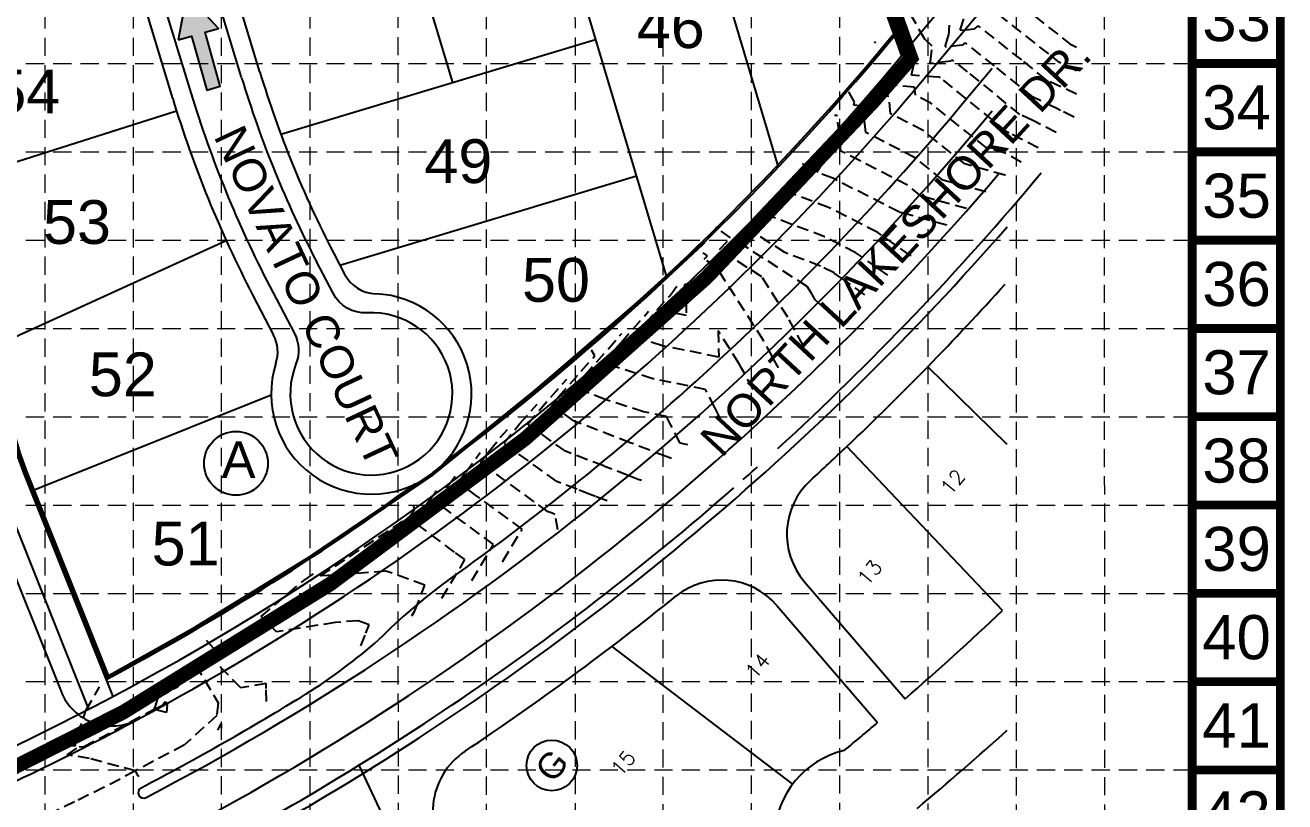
# Model space of a CAD drawing. Header units: feet. Extents: x 4586 to 6528, y 2127 to 5231.
# Drawn here: x 5836 to 6528, y 3178 to 3603 of the extents above; entities that cross this region are included whole.
import ezdxf
from ezdxf.enums import TextEntityAlignment as Align

# ---------------------------------------------------------------- set-up
doc = ezdxf.new("R2010")
doc.units = ezdxf.units.FT
doc.header["$LTSCALE"] = 80
doc.header["$MEASUREMENT"] = 0
for name, pattern in [('HIDDEN', [0.375, 0.25, -0.125]), ('PHANTOM2', [1.25, 0.625, -0.125, 0.125, -0.125, 0.125, -0.125]), ('TIGHT', [0.12, 0.08, -0.04])]:
    doc.linetypes.add(name, pattern=pattern)
doc.layers.get('0').update_dxf_attribs({"linetype": 'CONTINUOUS'})
for name, color, linetype in [('BASE', 7, 'CONTINUOUS'), ('BLOCK', 8, 'CONTINUOUS'), ('CONT-MJR', 9, 'TIGHT'), ('CONT-MNR', 8, 'TIGHT'), ('FLOW ARROWS', 250, 'CONTINUOUS'), ('GRID', 254, 'HIDDEN'), ('LIMITS OF DISTURBANCE', 1, 'HIDDEN'), ('LOTNUMS', 8, 'CONTINUOUS'), ('LOTS', 8, 'CONTINUOUS'), ('P-PAV', 8, 'CONTINUOUS'), ('P-RW', 161, 'TIGHT'), ('PH2', 8, 'CONTINUOUS'), ('PROPERTY', 7, 'PHANTOM2'), ('ROAD-LINE', 60, 'CONTINUOUS'), ('ROW', 60, 'CONTINUOUS'), ('STREETS', 9, 'CONTINUOUS')]:
    doc.layers.add(name, color=color, linetype=linetype)
doc.layers.get('0').freeze()
doc.styles.add('H350', font='helv.shx', dxfattribs={"height": 14})
doc.styles.add('L80', font='simplex', dxfattribs={"height": 8})
doc.styles.get("Standard").update_dxf_attribs({"font": 'ARIAL.TTF', "height": 6.4})

# ---------------------------------------------------------------- blocks, each defined once
blk = doc.blocks.new('arrow')
blk.add_lwpolyline([(-67.01, -25.36), (-59.33, -25.42), (-59.57, -56.14), (-51.89, -56.2), (-51.65, -25.48), (-43.97, -25.54), (-55.3, -2.41), (-67.01, -25.36)], close=True)
at = {"color": 254}
for points in [[(-43.97, -25.54), (-67.01, -25.36), (-55.3, -2.41), (-67.01, -25.36)], [(-59.57, -56.14), (-51.89, -56.2), (-59.33, -25.42), (-51.65, -25.48)]]:
    blk.add_solid(points, dxfattribs=at)

msp = doc.modelspace()

# ---------------------------------------------------------------- linework, layer by layer
at = {"layer": 'BASE', "const_width": 4.84}
for points in [[(6525.11, 2129.65), (6525.11, 5228.91), (4588.08, 5228.91), (4588.08, 2129.65)], [(6476.69, 2178.08), (6476.69, 5180.48), (4636.51, 5180.48), (4636.51, 2178.08)]]:
    msp.add_lwpolyline(points, close=True, dxfattribs=at)
for points in [[(6525.11, 3582.43), (6476.69, 3582.43)], [(6525.11, 3534), (6476.69, 3534)], [(6525.11, 3485.58), (6476.69, 3485.58)], [(6525.11, 3437.15), (6476.69, 3437.15)], [(6525.11, 3388.73), (6476.69, 3388.73)], [(6525.11, 3340.3), (6476.69, 3340.3)], [(6525.11, 3291.87), (6476.69, 3291.87)], [(6525.11, 3243.45), (6476.69, 3243.45)], [(6525.11, 3195.02), (6476.69, 3195.02)]]:
    msp.add_lwpolyline(points, dxfattribs=at)
at = {"layer": 'BLOCK', "color": 7}
msp.add_circle((5951.85, 3363.16), 17.5, dxfattribs=at)
at = {"layer": 'CONT-MJR', "color": 35}
for points, elevation in [([(6343.05, 3597.86), (6343.57, 3603.45)], 515), ([(6341.94, 3591.51), (6341.06, 3591.63)], 515), ([(6291.33, 3561.32), (6287.15, 3569.17)], 520), ([(6339.91, 3518.55), (6324.72, 3530.76)], 520), ([(6363.52, 3512.01), (6354.64, 3514.47)], 520), ([(6253.18, 3478.75), (6234.09, 3491.06)], 525), ([(6272.71, 3471.39), (6253.18, 3478.75)], 525), ([(6285.33, 3463.96), (6280.23, 3467.56)], 525), ([(6297.03, 3455.68), (6285.33, 3463.96)], 525), ([(6163.3, 3429.51), (6178.36, 3446.57)], 530), ([(6217.5, 3388.28), (6214.69, 3393.75)], 530), ([(6115.57, 3342.14), (6089.2, 3361.29)], 535), ([(6124.52, 3336.13), (6123.16, 3336.65)], 535), ([(6125.75, 3335.66), (6125.39, 3335.8)], 535), ([(6128.56, 3326.7), (6126.97, 3335.18)], 535), ([(5974.14, 3270.78), (5965.72, 3279.27)], 540), ([(6023.14, 3269.98), (6024.99, 3274.7)], 540), ([(6020.42, 3263.06), (6023.14, 3269.98)], 540)]:
    msp.add_lwpolyline(points, dxfattribs=dict(at, elevation=elevation))
at = {"layer": 'CONT-MJR', "color": 35, "extrusion": (0.952294, -0.305184, 0), "elevation": 4942.44}
msp.add_lwpolyline([(5355.47, 515), (5362.01, 515)], dxfattribs=at)
at = {"layer": 'CONT-MJR', "color": 35, "extrusion": (0.123786, -0.992309, 0), "elevation": -2778.84}
msp.add_lwpolyline([(6746.34, 515), (6737.74, 515)], dxfattribs=at)
at = {"layer": 'CONT-MJR', "color": 35, "extrusion": (0.59897, -0.800772, 0), "elevation": 926.91}
msp.add_lwpolyline([(7239.19, 515), (7237.12, 515)], dxfattribs=at)
at = {"layer": 'CONT-MJR', "color": 35, "extrusion": (-0.616591, -0.787284, 0), "elevation": -6746.01}
msp.add_lwpolyline([(2805.53, 515), (2785.01, 515)], dxfattribs=at)
at = {"layer": 'CONT-MJR', "color": 35, "extrusion": (-0.630608, -0.776102, 0), "elevation": -6795.23}
msp.add_lwpolyline([(2711.31, 515), (2684.13, 515)], dxfattribs=at)
at = {"layer": 'CONT-MJR', "color": 35, "extrusion": (0.975401, -0.22044, 0), "elevation": 5351.51}
msp.add_lwpolyline([(4858.73, 520), (4860.58, 520)], dxfattribs=at)
at = {"layer": 'CONT-MJR', "color": 35, "extrusion": (-0.430468, -0.902606, 0), "elevation": -5967.33}
msp.add_lwpolyline([(4247.25, 515), (4232.89, 515)], dxfattribs=at)
at = {"layer": 'CONT-MJR', "color": 35, "extrusion": (-0.084579, -0.996417, 0), "elevation": -4078.85}
msp.add_lwpolyline([(5972.43, 520), (5967.32, 520)], dxfattribs=at)
at = {"layer": 'CONT-MJR', "color": 35, "extrusion": (0.994676, 0.103053, 0), "elevation": 6629.27}
msp.add_lwpolyline([(2876.77, 520), (2891.32, 520)], dxfattribs=at)
at = {"layer": 'CONT-MJR', "color": 35, "extrusion": (-0.455145, -0.890417, 0), "elevation": -6081.95}
for points in [[(4083.8, 515), (4081.42, 515)], [(4092.11, 515), (4083.8, 515)]]:
    msp.add_lwpolyline(points, dxfattribs=at)
at = {"layer": 'CONT-MJR', "color": 35, "extrusion": (0.453999, 0.891002, 0), "elevation": 6017.33}
msp.add_lwpolyline([(-4032.38, 520), (-4001.85, 520)], dxfattribs=at)
at = {"layer": 'CONT-MJR', "color": 35, "extrusion": (0.266992, 0.963699, 0), "elevation": 5083.53}
msp.add_lwpolyline([(-5185.62, 520), (-5170.34, 520)], dxfattribs=at)
at = {"layer": 'CONT-MJR', "color": 35, "extrusion": (0.782625, -0.622493, 0), "elevation": 2706.31}
msp.add_lwpolyline([(6618.65, 525), (6632.14, 525)], dxfattribs=at)
at = {"layer": 'CONT-MJR', "color": 35, "extrusion": (0.724235, -0.689553, 0), "elevation": 2107.67}
msp.add_lwpolyline([(6827.09, 525), (6832.89, 525)], dxfattribs=at)
at = {"layer": 'CONT-MJR', "color": 35, "extrusion": (-0.453262, -0.891378, 0), "elevation": -5937.5}
msp.add_lwpolyline([(4026.34, 525), (4017.91, 525)], dxfattribs=at)
at = {"layer": 'CONT-MJR', "color": 35, "extrusion": (0.751104, -0.660184, 0), "elevation": 2365.17}
msp.add_lwpolyline([(6629.92, 530), (6644.83, 530)], dxfattribs=at)
at = {"layer": 'CONT-MJR', "color": 35, "extrusion": (-0.305762, -0.952108, 0), "elevation": -5136.09}
msp.add_lwpolyline([(4842.21, 530), (4813.57, 530)], dxfattribs=at)
at = {"layer": 'CONT-MJR', "color": 35, "extrusion": (-0.19763, -0.980277, 0), "elevation": -4563.8}
msp.add_lwpolyline([(5414.4, 530), (5384.99, 530)], dxfattribs=at)
at = {"layer": 'CONT-MJR', "color": 35, "extrusion": (0.889546, 0.456846, 0), "elevation": 7078.67}
msp.add_lwpolyline([(179.74, 530), (190.97, 530)], dxfattribs=at)
at = {"layer": 'CONT-MJR', "color": 35, "extrusion": (0.746805, -0.665043, 0), "elevation": 2307.12}
msp.add_lwpolyline([(6576.96, 535), (6582.91, 535)], dxfattribs=at)
at = {"layer": 'CONT-MJR', "color": 35, "extrusion": (0.773729, -0.633517, 0), "elevation": 2577.75}
msp.add_lwpolyline([(6466.24, 535), (6475.68, 535)], dxfattribs=at)
at = {"layer": 'CONT-MJR', "color": 35, "extrusion": (0.805106, -0.593132, 0), "elevation": 2904.96}
msp.add_lwpolyline([(6320.05, 535), (6326, 535)], dxfattribs=at)
at = {"layer": 'CONT-MJR', "color": 35, "extrusion": (0.803314, -0.595556, 0), "elevation": 2885.89}
msp.add_lwpolyline([(6326.63, 535), (6328.78, 535)], dxfattribs=at)
at = {"layer": 'CONT-MJR', "color": 35, "extrusion": (-0.59499, -0.803733, 0), "elevation": -6324.59}
msp.add_lwpolyline([(2894.16, 535), (2890.35, 535)], dxfattribs=at)
at = {"layer": 'CONT-MJR', "color": 35, "extrusion": (0.585506, 0.810668, 0), "elevation": 6290.07}
msp.add_lwpolyline([(-3010.21, 535), (-3000.85, 535)], dxfattribs=at)
at = {"layer": 'CONT-MJR', "color": 35, "extrusion": (-0.361171, -0.9325, 0), "elevation": -5322.94}
for points in [[(4507.13, 535), (4506.2, 535)], [(4508.82, 535), (4507.52, 535)]]:
    msp.add_lwpolyline(points, dxfattribs=at)
at = {"layer": 'CONT-MJR', "color": 35, "extrusion": (-0.644718, 0.764421, 0), "elevation": -1339.47}
msp.add_lwpolyline([(-6674.53, 540), (-6705.11, 540)], dxfattribs=at)
at = {"layer": 'CONT-MJR', "color": 35, "extrusion": (-0.555673, 0.831401, 0), "elevation": -585.2}
msp.add_lwpolyline([(-6812.51, 540), (-6820.63, 540)], dxfattribs=at)
at = {"layer": 'CONT-MJR', "color": 35, "extrusion": (0.156896, -0.987615, 0), "elevation": -2292.96}
msp.add_lwpolyline([(6445.82, 540), (6413.32, 540)], dxfattribs=at)
at = {"layer": 'CONT-MJR', "color": 35, "extrusion": (0.075858, -0.997119, 0), "elevation": -2810.82}
msp.add_lwpolyline([(6250.23, 540), (6237.43, 540)], dxfattribs=at)
at = {"layer": 'CONT-MJR', "color": 35, "extrusion": (-0.338179, -0.941082, 0), "elevation": -5119.28}
msp.add_lwpolyline([(4562.57, 540), (4556.21, 540)], dxfattribs=at)
at = {"layer": 'CONT-MJR', "color": 35, "extrusion": (0.468446, -0.883492, 0), "elevation": -85.03}
msp.add_lwpolyline([(6731.15, 540), (6736.12, 540)], dxfattribs=at)
at = {"layer": 'CONT-MJR', "color": 35, "extrusion": (0.770015, -0.638025, 0), "elevation": 2490.71}
msp.add_lwpolyline([(6259.31, 540), (6261.8, 540)], dxfattribs=at)
at = {"layer": 'CONT-MJR', "color": 35, "extrusion": (0.857227, 0.514938, 0), "elevation": 6733.41}
msp.add_lwpolyline([(-273.84, 540), (-275.96, 540)], dxfattribs=at)
at = {"layer": 'CONT-MJR', "color": 35, "extrusion": (0.994079, -0.108655, 0), "elevation": 5528.11}
msp.add_lwpolyline([(3854.21, 540), (3850.03, 540)], dxfattribs=at)
at = {"layer": 'CONT-MJR', "color": 35, "extrusion": (-0.266261, -0.963901, 0), "elevation": -4684.59}
msp.add_lwpolyline([(4836.66, 540), (4834.27, 540)], dxfattribs=at)
at = {"layer": 'CONT-MJR', "color": 35, "extrusion": (-0.243345, -0.96994, 0), "elevation": -4568.66}
msp.add_lwpolyline([(4950.77, 540), (4946.31, 540)], dxfattribs=at)
at = {"layer": 'CONT-MNR', "color": 35, "extrusion": (-0.616628, -0.787254, 0), "elevation": -6781.24}
msp.add_lwpolyline([(2831.54, 512), (2786.04, 512)], dxfattribs=at)
at = {"layer": 'CONT-MNR', "color": 35, "extrusion": (0.869119, 0.494603, 0), "elevation": 7279.91}
msp.add_lwpolyline([(-5.62, 516), (15.95, 516)], dxfattribs=at)
at = {"layer": 'CONT-MNR', "color": 35}
for points, elevation in [([(6349.34, 3600.82), (6352.97, 3612.14)], 514), ([(6320.23, 3588.69), (6311.09, 3604.74)], 517), ([(6359.26, 3603.16), (6356.8, 3601.33)], 514), ([(6333.92, 3591.99), (6329.88, 3595.79)], 516), ([(6356.8, 3601.33), (6350.95, 3600.6)], 514), ([(6345, 3584.46), (6344.14, 3583.82)], 516), ([(6353.41, 3577.88), (6345, 3584.46)], 516), ([(6396.62, 3573.5), (6383.15, 3584.45)], 514), ([(6403.87, 3582.98), (6398.02, 3587.73)], 513), ([(6413.28, 3578.49), (6403.87, 3582.98)], 513), ([(6338.54, 3574.59), (6337.88, 3575.11)], 517), ([(6374.89, 3545.06), (6338.54, 3574.59)], 517), ([(6301.52, 3565.05), (6302.21, 3568.11)], 519), ([(6413.28, 3565.56), (6396.62, 3573.5)], 514), ([(6311.16, 3554.81), (6310.17, 3564.31)], 519), ([(6363.83, 3536.14), (6333.33, 3560.65)], 518), ([(6329.03, 3545.7), (6311.16, 3554.81)], 519), ([(6351.87, 3527.35), (6329.03, 3545.7)], 519), ([(6276.9, 3532.46), (6277.62, 3533.36)], 522), ([(6374, 3533.32), (6363.83, 3536.14)], 518), ([(6270.63, 3522.84), (6276.9, 3532.46)], 522), ([(6374.03, 3521.21), (6351.87, 3527.35)], 519), ([(6261.14, 3516.51), (6267.24, 3524.18)], 523), ([(6374.28, 3521.14), (6374.03, 3521.21)], 519), ([(6327.95, 3509.76), (6320.42, 3515.81)], 521), ([(6277.17, 3503.49), (6257.49, 3510.91)], 523), ([(6274.94, 3487.44), (6244.34, 3498.98)], 524), ([(6316.29, 3500.72), (6315.99, 3500.93)], 522), ([(6317.42, 3500.58), (6316.29, 3500.72)], 522), ([(6223.36, 3486.77), (6215.29, 3492.62)], 527), ([(6303.82, 3470.43), (6292.15, 3478.69)], 524), ([(6208.91, 3475.07), (6210.65, 3476.9)], 528), ([(6322.4, 3477.17), (6321.83, 3477.24)], 523), ([(6198.72, 3461.75), (6199.07, 3444.18)], 528), ([(6268, 3456.08), (6265.4, 3460.12)], 526), ([(6170.24, 3432.7), (6189.95, 3455.13)], 529), ([(6263.2, 3427.79), (6254.68, 3443.33)], 527), ([(6246.27, 3421.62), (6241.36, 3430.58)], 528), ([(6141.3, 3413.65), (6148.84, 3422.2)], 532), ([(6118.21, 3392.23), (6133.47, 3409.37)], 533), ([(6128.84, 3399.66), (6141.3, 3413.65)], 532), ([(6138.34, 3405.69), (6139.48, 3407.09)], 531), ([(6107.57, 3384.81), (6117.18, 3395.59)], 534), ([(6132.66, 3369.79), (6112.03, 3384.69)], 533), ([(6195.67, 3374.23), (6190.38, 3384.53)], 531), ([(6199.8, 3373.28), (6195.67, 3374.23)], 531), ([(6153.69, 3361.72), (6132.66, 3369.79)], 533), ([(6190.9, 3365.74), (6187.94, 3366.89)], 532), ([(6068.31, 3351.04), (6073.9, 3358.63)], 537), ([(6073.87, 3352.77), (6077.87, 3358.16)], 536), ([(6172.65, 3354.37), (6167.09, 3356.52)], 533), ([(6174.42, 3353.68), (6172.65, 3354.37)], 533), ([(6061.59, 3341.98), (6068.31, 3351.04)], 537), ([(6083.41, 3345.7), (6073.87, 3352.77)], 536), ([(6146.24, 3346.16), (6139.1, 3348.92)], 534), ([(6108.97, 3327.13), (6083.41, 3345.7)], 536), ([(5998.23, 3301.33), (6047.03, 3333.86)], 539), ([(6064.9, 3289.24), (6075.03, 3306.13)], 538), ([(6075.03, 3306.13), (6077.56, 3310.36)], 538), ([(6034.17, 3304.06), (5998.23, 3301.33)], 539), ([(6055.58, 3296.37), (6034.17, 3304.06)], 539), ([(6050.02, 3282.23), (6055.58, 3296.37)], 539), ([(5939.87, 3261.53), (5935.67, 3265.94)], 541), ([(5929.62, 3252.6), (5942.08, 3231.86)], 541), ([(5907.01, 3228.32), (5907.64, 3230.09)], 541), ([(5942.08, 3231.86), (5941.31, 3224.88)], 541), ([(5868.25, 3207.77), (5907.01, 3228.32)], 541), ([(5868.3, 3224.13), (5869.47, 3227.68)], 542), ([(5941.95, 3216.89), (5943.71, 3220.52)], 541), ([(5850.05, 3209.25), (5863.52, 3208.18)], 542), ([(5859.21, 3203.35), (5865.86, 3207.96)], 541), ([(5863.52, 3208.18), (5864.88, 3214.41)], 542), ([(5887.57, 3196.84), (5871.56, 3201.26)], 541), ([(5896.65, 3194.56), (5887.57, 3196.84)], 541)]:
    msp.add_lwpolyline(points, dxfattribs=dict(at, elevation=elevation))
at = {"layer": 'CONT-MNR', "color": 35, "extrusion": (-0.616591, -0.787284, 0)}
for points, elevation in [([(2824.89, 513), (2784.71, 513)], -6769.52), ([(2815.21, 514), (2784.86, 514)], -6757.77)]:
    msp.add_lwpolyline(points, dxfattribs=dict(at, elevation=elevation))
at = {"layer": 'CONT-MNR', "color": 35, "extrusion": (-0.136213, -0.99068, 0)}
for points, elevation in [([(5801.31, 514), (5799.68, 514)], -4432.12), ([(5785.94, 516), (5785.77, 516)], -4411.66)]:
    msp.add_lwpolyline(points, dxfattribs=dict(at, elevation=elevation))
at = {"layer": 'CONT-MNR', "color": 35, "extrusion": (0.388824, 0.921312, 0), "elevation": 5761.73}
msp.add_lwpolyline([(-4409.75, 518), (-4408.8, 518)], dxfattribs=at)
at = {"layer": 'CONT-MNR', "color": 35, "extrusion": (0.882682, 0.469971, 0), "elevation": 7265.33}
msp.add_lwpolyline([(189.41, 517), (197.35, 517)], dxfattribs=at)
at = {"layer": 'CONT-MNR', "color": 35, "extrusion": (0.995756, -0.092031, 0), "elevation": 5976.46}
msp.add_lwpolyline([(4151.22, 516), (4159.66, 516)], dxfattribs=at)
at = {"layer": 'CONT-MNR', "color": 35, "extrusion": (-0.441166, -0.897425, 0), "elevation": -6052.21}
msp.add_lwpolyline([(4171.1, 512), (4168.17, 512)], dxfattribs=at)
at = {"layer": 'CONT-MNR', "color": 35, "extrusion": (0.975401, -0.22044, 0)}
for points, elevation in [([(4881.9, 517), (4887.63, 517)], 5378.85), ([(4874.18, 518), (4878.61, 518)], 5369.74)]:
    msp.add_lwpolyline(points, dxfattribs=dict(at, elevation=elevation))
at = {"layer": 'CONT-MNR', "color": 35, "extrusion": (0.952294, -0.305184, 0), "elevation": 4937.36}
msp.add_lwpolyline([(5344.2, 516), (5345.39, 516)], dxfattribs=at)
at = {"layer": 'CONT-MNR', "color": 35, "extrusion": (0.123786, -0.992309, 0)}
for points, elevation in [([(6738.97, 516), (6727.68, 516)], -2770.94), ([(6731.6, 517), (6730.42, 517)], -2763.04)]:
    msp.add_lwpolyline(points, dxfattribs=dict(at, elevation=elevation))
at = {"layer": 'CONT-MNR', "color": 35, "extrusion": (-0.084579, -0.996417, 0)}
for points, elevation in [([(6011.56, 517), (5997.58, 517)], -4098.05), ([(5999.76, 518), (5987.5, 518)], -4091.65), ([(5986.1, 519), (5977.41, 519)], -4085.25), ([(5958.77, 521), (5957.24, 521)], -4072.45)]:
    msp.add_lwpolyline(points, dxfattribs=dict(at, elevation=elevation))
at = {"layer": 'CONT-MNR', "color": 35, "extrusion": (-0.59897, 0.800772, 0), "elevation": -933.35}
msp.add_lwpolyline([(-7216.58, 517), (-7216.49, 517)], dxfattribs=at)
at = {"layer": 'CONT-MNR', "color": 35, "extrusion": (-0.630608, -0.776102, 0), "elevation": -6783.31}
msp.add_lwpolyline([(2711.66, 516), (2674.66, 516)], dxfattribs=at)
at = {"layer": 'CONT-MNR', "color": 35, "extrusion": (0.994676, 0.103053, 0)}
for points, elevation in [([(2894.23, 518), (2898.79, 518)], 6658.51), ([(2868.05, 521), (2887.58, 521)], 6614.65)]:
    msp.add_lwpolyline(points, dxfattribs=dict(at, elevation=elevation))
at = {"layer": 'CONT-MNR', "color": 35, "extrusion": (-0.453999, -0.891002, 0)}
for points, elevation in [([(4026.48, 518), (4016.9, 518)], -6047.87), ([(4035.34, 521), (3994.32, 521)], -6002.06)]:
    msp.add_lwpolyline(points, dxfattribs=dict(at, elevation=elevation))
at = {"layer": 'CONT-MNR', "color": 35, "extrusion": (-0.430468, -0.902606, 0)}
for points, elevation in [([(4238.24, 516), (4230.43, 516)], -5955.65), ([(4229.23, 517), (4227.98, 517)], -5943.98)]:
    msp.add_lwpolyline(points, dxfattribs=dict(at, elevation=elevation))
at = {"layer": 'CONT-MNR', "color": 35, "extrusion": (0.455145, 0.890417, 0)}
for points, elevation in [([(-4074.03, 516), (-4072.74, 516)], 6070.03), ([(-4082.16, 517), (-4064.26, 517)], 6058.11)]:
    msp.add_lwpolyline(points, dxfattribs=dict(at, elevation=elevation))
at = {"layer": 'CONT-MNR', "color": 35, "extrusion": (-0.455145, -0.890417, 0)}
for points, elevation in [([(4087.14, 516), (4074.03, 516)], -6070.03), ([(4064.26, 517), (4064.05, 517)], -6058.11)]:
    msp.add_lwpolyline(points, dxfattribs=dict(at, elevation=elevation))
at = {"layer": 'CONT-MNR', "color": 35, "extrusion": (0.612473, 0.790492, 0)}
for points, elevation in [([(-2798.32, 522), (-2797.65, 522)], 6637.96), ([(-2795.74, 523), (-2790.08, 523)], 6624.35)]:
    msp.add_lwpolyline(points, dxfattribs=dict(at, elevation=elevation))
at = {"layer": 'CONT-MNR', "color": 35, "extrusion": (-0.48638, -0.873748, 0), "elevation": -6187.41}
msp.add_lwpolyline([(3860.86, 518), (3850.73, 518)], dxfattribs=at)
at = {"layer": 'CONT-MNR', "color": 35, "extrusion": (0.352831, 0.935687, 0), "elevation": 5508.75}
msp.add_lwpolyline([(-4633.75, 522), (-4624.38, 522)], dxfattribs=at)
at = {"layer": 'CONT-MNR', "color": 35, "extrusion": (-0.453262, -0.891378, 0)}
for points, elevation in [([(4043.09, 522), (4002.04, 522)], -5983.45), ([(4037.51, 523), (4007.33, 523)], -5968.13), ([(4031.93, 524), (4012.62, 524)], -5952.81)]:
    msp.add_lwpolyline(points, dxfattribs=dict(at, elevation=elevation))
at = {"layer": 'CONT-MNR', "color": 35, "extrusion": (0.782625, -0.622493, 0), "elevation": 2708.72}
msp.add_lwpolyline([(6627.32, 524), (6645.79, 524)], dxfattribs=at)
at = {"layer": 'CONT-MNR', "color": 35, "extrusion": (0.837672, -0.546174, 0)}
for points, elevation in [([(6358.67, 523), (6365.35, 523)], 3324.15), ([(6341.49, 524), (6343.37, 524)], 3319.66)]:
    msp.add_lwpolyline(points, dxfattribs=dict(at, elevation=elevation))
at = {"layer": 'CONT-MNR', "color": 35, "extrusion": (-0.266992, -0.963699, 0)}
for points, elevation in [([(5168.73, 521), (5161.16, 521)], -5071.87), ([(5186.9, 521), (5168.73, 521)], -5071.87), ([(5178.96, 522), (5153.46, 522)], -5060.2)]:
    msp.add_lwpolyline(points, dxfattribs=dict(at, elevation=elevation))
at = {"layer": 'CONT-MNR', "color": 35, "extrusion": (0.724235, -0.689553, 0)}
for points, elevation in [([(6817.44, 526), (6832.49, 526)], 2105.27), ([(6807.79, 527), (6816.58, 527)], 2102.87)]:
    msp.add_lwpolyline(points, dxfattribs=dict(at, elevation=elevation))
at = {"layer": 'CONT-MNR', "color": 35, "extrusion": (-0.542028, -0.84036, 0), "elevation": -6303.77}
msp.add_lwpolyline([(3389.71, 526), (3342.46, 526)], dxfattribs=at)
at = {"layer": 'CONT-MNR', "color": 35, "extrusion": (-0.577583, -0.816332, 0)}
for points, elevation in [([(3152.32, 523), (3130.56, 523)], -6489.97), ([(3148.64, 524), (3141.55, 524)], -6474)]:
    msp.add_lwpolyline(points, dxfattribs=dict(at, elevation=elevation))
at = {"layer": 'CONT-MNR', "color": 35, "extrusion": (-0.586864, -0.809685, 0), "elevation": -6460.01}
msp.add_lwpolyline([(2988.21, 528), (2985.33, 528)], dxfattribs=at)
at = {"layer": 'CONT-MNR', "color": 35, "extrusion": (0.542028, 0.84036, 0)}
for points, elevation in [([(-3365.9, 527), (-3338.3, 527)], 6294.74), ([(-3342.09, 528), (-3334.13, 528)], 6285.71)]:
    msp.add_lwpolyline(points, dxfattribs=dict(at, elevation=elevation))
at = {"layer": 'CONT-MNR', "color": 35, "extrusion": (0.841715, 0.539922, 0)}
for points, elevation in [([(-482.28, 528), (-434.55, 528)], 7105.69), ([(-478.74, 527), (-452.47, 527)], 7123.79), ([(-485.82, 529), (-464.52, 529)], 7087.6)]:
    msp.add_lwpolyline(points, dxfattribs=dict(at, elevation=elevation))
at = {"layer": 'CONT-MNR', "color": 35, "extrusion": (0.801196, -0.598401, 0)}
for points, elevation in [([(6472.31, 529), (6479.39, 529)], 2891.81), ([(6471.82, 528), (6482.87, 528)], 2894.88)]:
    msp.add_lwpolyline(points, dxfattribs=dict(at, elevation=elevation))
at = {"layer": 'CONT-MNR', "color": 35, "extrusion": (0.751104, -0.660184, 0), "elevation": 2371.37}
msp.add_lwpolyline([(6673.7, 528), (6681.42, 528)], dxfattribs=at)
at = {"layer": 'CONT-MNR', "color": 35, "extrusion": (0.876999, 0.480492, 0)}
for points, elevation in [([(15.6, 526), (19.26, 526)], 7157.65), ([(-3.86, 527), (-3.25, 527)], 7139.84), ([(2.2, 529), (4.91, 529)], 7104.23), ([(-11.14, 529), (2.2, 529)], 7104.23), ([(-7.5, 528), (-0.52, 528)], 7122.04)]:
    msp.add_lwpolyline(points, dxfattribs=dict(at, elevation=elevation))
at = {"layer": 'CONT-MNR', "color": 35, "extrusion": (-0.679425, -0.733745, 0), "elevation": -6793.35}
msp.add_lwpolyline([(2270.05, 526), (2254.44, 526)], dxfattribs=at)
at = {"layer": 'CONT-MNR', "color": 35, "extrusion": (-0.305762, -0.952108, 0)}
for points, elevation in [([(4840.97, 528), (4836.71, 528)], -5173.76), ([(4841.59, 529), (4825.14, 529)], -5154.93)]:
    msp.add_lwpolyline(points, dxfattribs=dict(at, elevation=elevation))
at = {"layer": 'CONT-MNR', "color": 35, "extrusion": (-0.19763, -0.980277, 0)}
for points, elevation in [([(5396.13, 528), (5387.96, 528)], -4601.38), ([(5396.34, 531), (5383.51, 531)], -4545.02)]:
    msp.add_lwpolyline(points, dxfattribs=dict(at, elevation=elevation))
at = {"layer": 'CONT-MNR', "color": 35, "extrusion": (0.749837, -0.661622, 0), "elevation": 2349.43}
msp.add_lwpolyline([(6622.65, 531), (6653.2, 531)], dxfattribs=at)
at = {"layer": 'CONT-MNR', "color": 35, "extrusion": (0.999802, 0.019881, 0), "elevation": 6283.63}
msp.add_lwpolyline([(3311.49, 529), (3297.16, 529)], dxfattribs=at)
at = {"layer": 'CONT-MNR', "color": 35, "extrusion": (0.852218, 0.523186, 0), "elevation": 7030.61}
msp.add_lwpolyline([(-300.53, 532), (-296.87, 532)], dxfattribs=at)
at = {"layer": 'CONT-MNR', "color": 35, "extrusion": (0.19763, 0.980277, 0), "elevation": 4582.59}
msp.add_lwpolyline([(-5418.03, 529), (-5386.48, 529)], dxfattribs=at)
at = {"layer": 'CONT-MNR', "color": 35, "extrusion": (0.746805, -0.665043, 0), "elevation": 2319.14}
msp.add_lwpolyline([(6627.45, 531), (6633.32, 531)], dxfattribs=at)
at = {"layer": 'CONT-MNR', "color": 35, "extrusion": (0.585506, 0.810668, 0)}
for points, elevation in [([(-2986.82, 531), (-2982.1, 531)], 6354.92), ([(-2992.67, 532), (-2977.58, 532)], 6338.7), ([(-3004.37, 534), (-2968.55, 534)], 6306.28)]:
    msp.add_lwpolyline(points, dxfattribs=dict(at, elevation=elevation))
at = {"layer": 'CONT-MNR', "color": 35, "extrusion": (0.358446, 0.93355, 0)}
for points, elevation in [([(-4527.38, 531), (-4514.25, 531)], 5378.44), ([(-4530.75, 534), (-4518.76, 534)], 5326.93)]:
    msp.add_lwpolyline(points, dxfattribs=dict(at, elevation=elevation))
at = {"layer": 'CONT-MNR', "color": 35, "extrusion": (0.773729, -0.633517, 0)}
for points, elevation in [([(6507.36, 532), (6513.14, 532)], 2588.32), ([(6490.91, 533), (6500.66, 533)], 2584.8), ([(6474.45, 534), (6488.17, 534)], 2581.27)]:
    msp.add_lwpolyline(points, dxfattribs=dict(at, elevation=elevation))
at = {"layer": 'CONT-MNR', "color": 35, "extrusion": (0.305762, 0.952108, 0), "elevation": 5117.26}
msp.add_lwpolyline([(-4842.83, 531), (-4820.63, 531)], dxfattribs=at)
at = {"layer": 'CONT-MNR', "color": 35, "extrusion": (0.889546, 0.456846, 0), "elevation": 7052.84}
msp.add_lwpolyline([(182.64, 531), (187.54, 531)], dxfattribs=at)
at = {"layer": 'CONT-MNR', "color": 35, "extrusion": (-0.358446, -0.93355, 0), "elevation": -5361.27}
msp.add_lwpolyline([(4548.81, 532), (4515.76, 532)], dxfattribs=at)
at = {"layer": 'CONT-MNR', "color": 35, "extrusion": (0.361171, 0.9325, 0)}
for points, elevation in [([(-4554.23, 532), (-4533.14, 532)], 5374.53), ([(-4532.79, 534), (-4526.01, 534)], 5340.14)]:
    msp.add_lwpolyline(points, dxfattribs=dict(at, elevation=elevation))
at = {"layer": 'CONT-MNR', "color": 35, "extrusion": (0.805106, -0.593132, 0)}
for points, elevation in [([(6308.65, 536), (6322.17, 536)], 2901.49), ([(6285.85, 538), (6291.17, 538)], 2894.56), ([(6274.45, 539), (6275.67, 539)], 2891.09)]:
    msp.add_lwpolyline(points, dxfattribs=dict(at, elevation=elevation))
at = {"layer": 'CONT-MNR', "color": 35, "extrusion": (-0.361171, -0.9325, 0)}
for points, elevation in [([(4538.53, 533), (4524.16, 533)], -5357.33), ([(4526.01, 534), (4522.83, 534)], -5340.14)]:
    msp.add_lwpolyline(points, dxfattribs=dict(at, elevation=elevation))
at = {"layer": 'CONT-MNR', "color": 35, "extrusion": (0.954091, 0.299518, 0), "elevation": 6771.91}
msp.add_lwpolyline([(1372.48, 539), (1374.87, 539)], dxfattribs=at)
at = {"layer": 'CONT-MNR', "color": 35, "extrusion": (0.803314, -0.595556, 0)}
for points, elevation in [([(6278.7, 538), (6294.55, 538)], 2875.59), ([(6279.48, 539), (6283.14, 539)], 2872.16)]:
    msp.add_lwpolyline(points, dxfattribs=dict(at, elevation=elevation))
at = {"layer": 'CONT-MNR', "color": 35, "extrusion": (0.59499, 0.803733, 0), "elevation": 6292.65}
msp.add_lwpolyline([(-2903.4, 537), (-2883.46, 537)], dxfattribs=at)
at = {"layer": 'CONT-MNR', "color": 35, "extrusion": (-0.59499, -0.803733, 0), "elevation": -6276.67}
msp.add_lwpolyline([(2908.03, 538), (2880.01, 538)], dxfattribs=at)
at = {"layer": 'CONT-MNR', "color": 35, "extrusion": (-0.587697, -0.809081, 0), "elevation": -6266.13}
msp.add_lwpolyline([(2979.53, 537), (2960.2, 537)], dxfattribs=at)
at = {"layer": 'CONT-MNR', "color": 35, "extrusion": (0.857738, -0.514087, 0)}
for points, elevation in [([(5973.8, 536), (5994.35, 536)], 3529.46), ([(5965.62, 537), (5979.09, 537)], 3520.3), ([(5955.99, 537), (5965.62, 537)], 3520.3), ([(5922.38, 539), (5925.53, 539)], 3501.99)]:
    msp.add_lwpolyline(points, dxfattribs=dict(at, elevation=elevation))
at = {"layer": 'CONT-MNR', "color": 35, "extrusion": (0.587697, 0.809081, 0), "elevation": 6250.12}
msp.add_lwpolyline([(-2971.75, 538), (-2964.67, 538)], dxfattribs=at)
at = {"layer": 'CONT-MNR', "color": 35, "extrusion": (0.982874, 0.18428, 0), "elevation": 6603.84}
msp.add_lwpolyline([(2128.5, 536), (2129.01, 536)], dxfattribs=at)
at = {"layer": 'CONT-MNR', "color": 35, "extrusion": (0.644718, -0.764421, 0), "elevation": 1336.36}
msp.add_lwpolyline([(6638.63, 541), (6643.33, 541)], dxfattribs=at)
at = {"layer": 'CONT-MNR', "color": 35, "extrusion": (0.710202, 0.703998, 0), "elevation": 6509.94}
msp.add_lwpolyline([(-1890.79, 541), (-1864.94, 541)], dxfattribs=at)
at = {"layer": 'CONT-MNR', "color": 35, "extrusion": (0.770015, -0.638025, 0), "elevation": 2490.66}
msp.add_lwpolyline([(6272.27, 541), (6287.8, 541)], dxfattribs=at)
at = {"layer": 'CONT-MNR', "color": 35, "extrusion": (0.862518, -0.506026, 0), "elevation": 3429.23}
msp.add_lwpolyline([(5754.04, 542), (5768.93, 542)], dxfattribs=at)
at = {"layer": 'CONT-MNR', "color": 35, "extrusion": (0.484884, -0.874578, 0), "elevation": 36.19}
msp.add_lwpolyline([(6736.55, 541), (6748.58, 541)], dxfattribs=at)
at = {"layer": 'CONT-MNR', "color": 35, "extrusion": (0.156896, -0.987615, 0), "elevation": -2265.78}
msp.add_lwpolyline([(6403.21, 541), (6389.1, 541)], dxfattribs=at)
at = {"layer": 'CONT-MNR', "color": 35, "extrusion": (0.99978, 0.020982, 0), "elevation": 6035.13}
for points in [[(3113.82, 541), (3116.42, 541)], [(3106.64, 541), (3113.82, 541)]]:
    msp.add_lwpolyline(points, dxfattribs=at)
at = {"layer": 'CONT-MNR', "color": 35, "extrusion": (0.950177, -0.311711, 0), "elevation": 4606.45}
msp.add_lwpolyline([(4910.63, 541), (4915.59, 541)], dxfattribs=at)
at = {"layer": 'CONT-MNR', "color": 35, "extrusion": (0.94325, -0.332085, 0), "elevation": 4464.59}
msp.add_lwpolyline([(4979.63, 542), (4989.94, 542)], dxfattribs=at)
at = {"layer": 'CONT-MNR', "color": 35, "extrusion": (0.671955, -0.740592, 0), "elevation": 1603.98}
msp.add_lwpolyline([(6567.06, 541), (6543.05, 541)], dxfattribs=at)
at = {"layer": 'CONT-MNR', "color": 35, "extrusion": (0.999255, 0.038606, 0), "elevation": 6063.61}
msp.add_lwpolyline([(2988.66, 541), (2986.12, 541)], dxfattribs=at)
at = {"layer": 'CONT-MNR', "color": 35, "extrusion": (-0.569099, 0.822269, 0), "elevation": -690.39}
msp.add_lwpolyline([(-6609.86, 542), (-6636.7, 542)], dxfattribs=at)
at = {"layer": 'CONT-MNR', "color": 35, "extrusion": (-0.079276, -0.996853, 0), "elevation": -3662.88}
msp.add_lwpolyline([(5593.09, 541), (5595.49, 541)], dxfattribs=at)
at = {"layer": 'CONT-MNR', "color": 35, "extrusion": (-0.466777, 0.884375, 0), "elevation": 72.76}
msp.add_lwpolyline([(-6736.39, 541), (-6706, 541)], dxfattribs=at)
at = {"layer": 'CONT-MNR', "color": 35, "extrusion": (-0.166891, -0.985975, 0), "elevation": -4136.27}
msp.add_lwpolyline([(5254.95, 541), (5242.42, 541)], dxfattribs=at)
at = {"layer": 'CONT-MNR', "color": 35, "extrusion": (0.466777, -0.884375, 0), "elevation": -72.72}
msp.add_lwpolyline([(6706.03, 542), (6686.66, 542)], dxfattribs=at)
at = {"layer": 'CONT-MNR', "color": 35, "extrusion": (0.876019, 0.482276, 0), "elevation": 6706.27}
for points in [[(-46.27, 542), (-45.37, 542)], [(-48.47, 542), (-46.27, 542)]]:
    msp.add_lwpolyline(points, dxfattribs=at)
at = {"layer": 'CONT-MNR', "color": 35, "extrusion": (0.891606, 0.452813, 0), "elevation": 6704.16}
msp.add_lwpolyline([(174.48, 542), (175.06, 542)], dxfattribs=at)
at = {"layer": 'CONT-MNR', "color": 35, "extrusion": (-0.437231, 0.899349, 0), "elevation": 294.14}
msp.add_lwpolyline([(-6680.58, 542), (-6662.47, 542)], dxfattribs=at)
at = {"layer": 'CONT-MNR', "color": 35, "extrusion": (0.43723, -0.899349, 0), "elevation": -294.14}
msp.add_lwpolyline([(6662.47, 542), (6637.86, 542)], dxfattribs=at)
at = {"layer": 'GRID', "color": 252, "linetype": 'HIDDEN', "lineweight": 0, "ltscale": 0.5}
for p, q in [((5847.15, 2371.61), (5847.15, 5180.48)), ((5895.58, 2371.6), (5895.58, 5180.48)), ((5944, 2371.59), (5944, 5180.48)), ((5992.66, 2371.7), (5992.43, 5180.48)), ((6041.03, 2371.94), (6040.86, 5180.48)), ((6089.42, 2371.36), (6089.28, 5180.48)), ((6138.29, 2371.8), (6137.92, 5181.57)), ((6186.45, 2371.3), (6186.35, 5181.57)), ((6234.92, 2371.89), (6234.77, 5181.57)), ((6283.44, 2372.06), (6283.2, 5181.57)), ((6331.77, 2371.63), (6331.62, 5181.57)), ((6380.3, 2371), (6380.05, 5181.57)), ((6428.76, 2371.13), (6428.48, 5181.57)), ((4636.51, 3582.43), (6476.69, 3582.43)), ((4636.51, 3534), (6476.69, 3534)), ((4636.51, 3485.58), (6476.69, 3485.58)), ((4636.51, 3437.15), (6476.69, 3437.15)), ((4636.51, 3388.73), (6476.69, 3388.73)), ((4636.51, 3340.3), (6476.69, 3340.3)), ((4636.51, 3291.87), (6476.69, 3291.87)), ((4636.51, 3243.45), (6476.69, 3243.45)), ((4636.51, 3195.02), (6476.69, 3195.02))]:
    msp.add_line(p, q, dxfattribs=at)
at = {"layer": 'LIMITS OF DISTURBANCE', "ltscale": 2, "const_width": 8}
msp.add_lwpolyline([(5668.65, 4679.17), (5719.43, 3964.41), (5736.2, 3964.99), (5746.31, 3952.79), (5722.48, 3916.77), (5723.43, 3906.1), (5756.47, 3814.97), (5969.96, 3913.13), (6049.22, 3928.83), (6125.11, 3943.52), (6213.57, 3855.12), (6249.44, 3789.1), (6322.34, 3585.42), (6301.85, 3561.85, -0.173728), (5389.73, 3050.28)], format="xyb", dxfattribs=at)
at = {"layer": 'LOTS', "color": 7}
for p, q in [((6113.9, 3713.84), (6188.37, 3464.82)), ((6070.94, 3572), (6035.22, 3689.98)), ((6203.61, 3679.12), (6249.51, 3525.63)), ((5976.49, 3543.62), (6149.28, 3595.53)), ((5919.3, 3556.23), (5796.84, 3517.57)), ((6008.9, 3471.91), (6171.63, 3520.8)), ((5946.54, 3485.28), (5819.1, 3427.22)), ((5971.17, 3400.6), (5839.33, 3347.82)), ((5835.24, 3358.02), (5884.36, 3235.34)), ((5836.17, 3358.39), (5881.13, 3246.08))]:
    msp.add_line(p, q, dxfattribs=at)
for radius, start, end in [(1440, 306.41643, 320.37935), (1439, 313.12263, 320.37935), (1439, 306.80446, 313.10258), (1440, 298.02803, 306.41643), (1439, 298.07241, 306.0284)]:
    msp.add_arc((5203.96, 4515.79), radius, start, end, dxfattribs=at)
at = {"layer": 'P-PAV', "color": 7}
for p, q in [((5954.94, 3574.69), (5932.46, 3648.94)), ((5927.18, 3566.28), (5904.77, 3640.3)), ((5811.57, 3348.54), (5855.83, 3237.99))]:
    msp.add_line(p, q, dxfattribs=at)
for points in [[(6052.58, 3365.44, 0.743431), (6023.89, 3445.69, -0.293422), (6005.13, 3456.42), (5996.05, 3473.85)], [(5970.33, 3460.45), (5983.96, 3434.3, -0.21795), (5984.81, 3417.67, 0.7541), (6052.58, 3365.44)]]:
    msp.add_lwpolyline(points, format="xyb", dxfattribs=at)
for centre, radius, start, end in [((6515.31, 3744.36), 585.5, 196.84565, 207.51797), ((6515.31, 3744.36), 614.5, 196.84565, 207.51797), ((5883.68, 3249.14), 30, 201.81727, 298.21932)]:
    msp.add_arc(centre, radius, start, end, dxfattribs=at)
at = {"layer": 'P-RW', "color": 41, "const_width": 3}
msp.add_lwpolyline([(5881.13, 3246.08), (5836.17, 3358.39, -0.048492), (5827.55, 3387.93), (5817.1, 3443.21, 0.054286), (5776.69, 3575.98, 0.054286)], format="xyb", dxfattribs=at)
at = {"layer": 'P-RW', "color": 41, "const_width": 2, "elevation": 527}
msp.add_lwpolyline([(6188.34, 3465.51), (6208.89, 3484.67)], dxfattribs=at)
at = {"layer": 'P-RW', "color": 41, "const_width": 2}
msp.add_lwpolyline([(5880.58, 3245.43), (5927.52, 3271.73), (5992.22, 3311.41), (6059.12, 3356.78), (6116.15, 3402.82), (6172.08, 3450.82), (6188.31, 3465.51)], dxfattribs=at)
at = {"layer": 'PH2'}
for p, q in [((6375.17, 3373.57), (6331.52, 3416.14)), ((6372.52, 3282.47), (6287.23, 3372.48)), ((6263.89, 3298.26), (6319.14, 3234)), ((6248.73, 3285.23), (6303.98, 3220.97)), ((6158.1, 3262.7), (6257.41, 3187.25)), ((6039.5, 3155.15), (6019.46, 3197.66))]:
    msp.add_line(p, q, dxfattribs=at)
msp.add_circle((6125.21, 3197.5), 13.88, dxfattribs=at)
for centre, radius, start, end in [((5203.96, 4515.79), 1555, 301.72327, 318.86748), ((5203.96, 4515.79), 1575, 313.45547, 317.98059), ((5203.96, 4515.79), 1575, 312.46095, 313.45547), ((6294.23, 3324.34), 40, 132.46095, 220.68681), ((6218.4, 3259.15), 40, 40.68681, 128.91266), ((5203.96, 4515.79), 1575, 303.69279, 308.91266), ((5203.96, 4515.79), 1699, 311.02404, 313.45547), ((5203.96, 4515.79), 1699, 309.54509, 310.34957), ((5203.96, 4515.79), 1749, 309.89738, 312.03974), ((6099.86, 3172.07), 40, 123.69279, 224.96032), ((6297.22, 3157), 50, 103.33807, 250.80225), ((5203.96, 4515.79), 1555, 296.7772, 301.72327)]:
    msp.add_arc(centre, radius, start, end, dxfattribs=at)
at = {"layer": 'PROPERTY', "linetype": 'Continuous'}
for p in [(6244.61, 3788.52), (6366.92, 3646.26)]:
    msp.add_line(p, (6317.09, 3586.57), dxfattribs=at)
for radius, start, end in [(1450, 280.36869, 320.1456), (1550, 312.40671, 320.1456), (1550, 311.46511, 311.85552), (1550, 296.7772, 311.20681)]:
    msp.add_arc((5203.96, 4515.79), radius, start, end, dxfattribs=at)
at = {"layer": 'ROAD-LINE', "color": 7}
for p, q in [((6330.52, 3575.36), (6366.92, 3618.96)), ((6349.71, 3559.34), (6366.92, 3579.94)), ((6361.23, 3549.72), (6366.92, 3556.54))]:
    msp.add_line(p, q, dxfattribs=at)
for centre, radius, start, end in [((5203.96, 4515.79), 1467.5, 298.21932, 320.1456), ((5203.96, 4515.79), 1492.5, 305.38246, 320.1456), ((5203.96, 4515.79), 1507.5, 297.6061, 320.1456), ((5203.96, 4515.79), 1532.5, 297.48038, 319.58998), ((6248.98, 3049.39), 308.18, 125.92522, 135.23193), ((5825.44, 3499.22), 310.02, 302.13637, 311.33134), ((5203.96, 4515.79), 1501.5, 297.60609, 301.58347), ((5211.54, 4500), 1450, 293.03331, 298.25045), ((5901.14, 3182.57), 3, 117.76709, 297.76664)]:
    msp.add_arc(centre, radius, start, end, dxfattribs=at)
at = {"layer": 'ROW', "color": 7}
for p, q in [((5964.99, 3577.73), (5939.75, 3661.07)), ((5917.13, 3563.24), (5891.92, 3646.5)), ((6005.36, 3478.7), (6011.49, 3466.94)), ((5961.02, 3455.6), (5972.52, 3433.52)), ((5821.32, 3352.45), (5871.01, 3228.33))]:
    msp.add_line(p, q, dxfattribs=at)
for centre, radius, start, end in [((6246.15, 2526.16), 1175, 107.546, 114.87727), ((6515.31, 3744.36), 575, 196.84565, 207.51797), ((6515.31, 3744.36), 625, 196.84565, 207.51797), ((6029.23, 3476.18), 20, 207.51797, 267.66042), ((6026.16, 3401.25), 55, 306.41643, 87.66042), ((5954.79, 3424.27), 20, 342.1181, 27.51797), ((6026.16, 3401.25), 55, 162.1181, 306.41643)]:
    msp.add_arc(centre, radius, start, end, dxfattribs=at)

# ---------------------------------------------------------------- block references
at = {"layer": 'FLOW ARROWS', "rotation": 16.18798519251071}
msp.add_blockref('arrow', (5977.39, 3638.43), dxfattribs=at)

# ---------------------------------------------------------------- texts
at = {"layer": 'BASE'}
for s, p in [('33', (6501.07, 3606.84)), ('34', (6501.07, 3558.41)), ('35', (6501.07, 3509.98)), ('36', (6501.07, 3461.56)), ('37', (6501.07, 3413.13)), ('38', (6501.07, 3364.71)), ('39', (6501.07, 3316.28)), ('40', (6501.07, 3267.85)), ('41', (6501.07, 3219.43)), ('42', (6501.01, 3171.21))]:
    msp.add_text(s, height=24.213, dxfattribs=at).set_placement(p, align=Align.MIDDLE_CENTER)
at = {"layer": 'BLOCK', "color": 7}
msp.add_text('A', height=20, dxfattribs=at).set_placement((5943.96, 3355.22))
at = {"layer": 'LOTNUMS', "color": 7}
for s, p in [('46', (6190.49, 3602.91)), ('54', (5836.76, 3567.11)), ('49', (6073.9, 3528.9)), ('53', (5864.58, 3495.51)), ('50', (6127.5, 3463.79)), ('52', (5889.76, 3411.98)), ('51', (5924.2, 3319.17))]:
    msp.add_text(s, height=24, dxfattribs=at).set_placement(p, align=Align.MIDDLE_CENTER)
at = {"layer": 'PH2'}
for s, height, rotation, style, p in [('12', 8, 50, 'L80', (6345.34, 3353.01)), ('13', 8, 50, 'L80', (6299.69, 3303.32)), ('14', 8, 50, 'L80', (6238.21, 3252.2)), ('G', 14, 50.24118, 'H350', (6125.21, 3197.5)), ('15', 8, 50, 'L80', (6164.41, 3198.82))]:
    msp.add_text(s, height=height, rotation=rotation, dxfattribs=dict(at, style=style)).set_placement(p, align=Align.MIDDLE_CENTER)
at = {"layer": 'STREETS', "color": 7}
for s, rotation, p in [('NORTH LAKESHORE DR.', 47.19241, (6218.45, 3365.64)), ('NOVATO COURT', 295.09802, (5939.37, 3542.65))]:
    msp.add_text(s, height=18, rotation=rotation, dxfattribs=at).set_placement(p)

doc.saveas('drawing.dxf')
